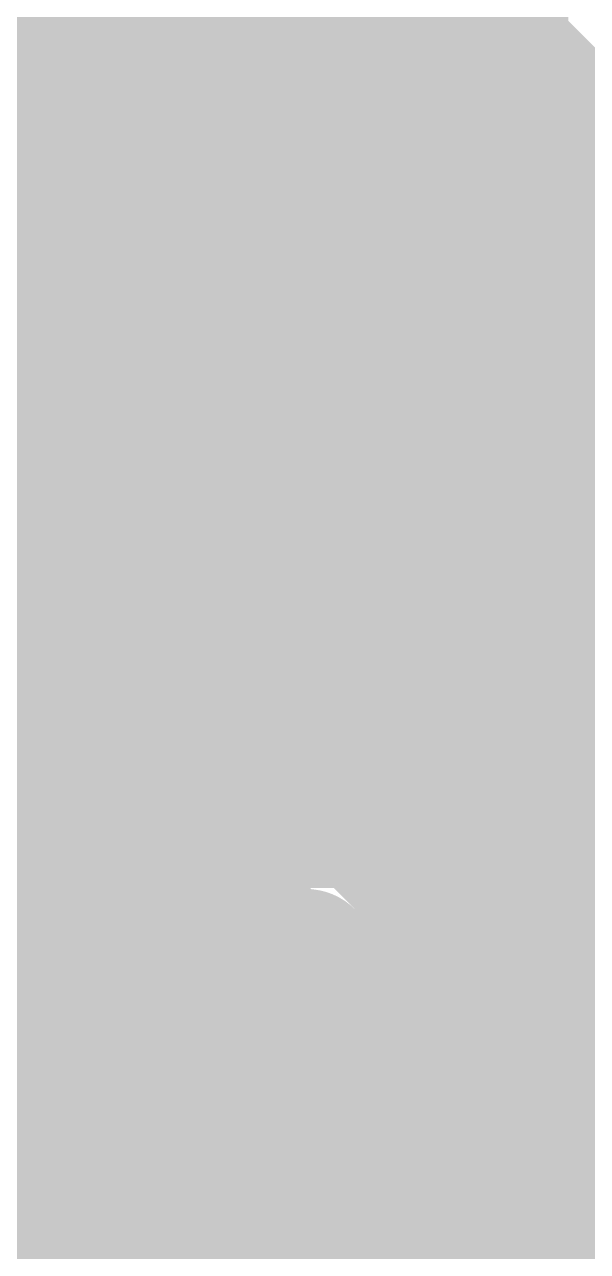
# Model space of a CAD drawing. Extents: x -6 to 196, y -52 to 46.
# Drawn here: x 116.06 to 120.15, y 6.12 to 15.04 of the extents above; entities that cross this region are included whole.
import ezdxf

# ---------------------------------------------------------------- set-up
doc = ezdxf.new("R2010")
doc.units = 0
doc.header["$MEASUREMENT"] = 0
doc.layers.get('0').update_dxf_attribs({"linetype": 'CONTINUOUS'})
for name, color, linetype in [('22-304-1_BOT', 7, 'CONTINUOUS'), ('22-304-1_DRD', 7, 'CONTINUOUS'), ('22-304-1_GND', 6, 'CONTINUOUS'), ('22-304-1_IN1', 4, 'CONTINUOUS'), ('22-304-1_SMT', 5, 'CONTINUOUS'), ('22-304-1_SPT', 10, 'CONTINUOUS'), ('22-304-1_SST', 14, 'CONTINUOUS'), ('22-304-1_TOP', 9, 'CONTINUOUS'), ('THRUHOLE_TAP', 13, 'CONTINUOUS')]:
    doc.layers.add(name, color=color, linetype=linetype)

# ---------------------------------------------------------------- blocks, each defined once
blk = doc.blocks.new('ROUND_57')
at = {"const_width": 0.35052}
blk.add_lwpolyline([(-0.17526, 0, 1), (0.17526, 0, 1)], format="xyb", close=True, dxfattribs=at)
blk = doc.blocks.new('ROUND_83')
at = {"const_width": 0.50038}
blk.add_lwpolyline([(-0.25019, 0, 1), (0.25019, 0, 1)], format="xyb", close=True, dxfattribs=at)
blk = doc.blocks.new('ROUND_85')
at = {"const_width": 0.0635}
blk.add_lwpolyline([(-0.03175, 0, 1), (0.03175, 0, 1)], format="xyb", close=True, dxfattribs=at)
blk = doc.blocks.new('RECTANGLE_5')
blk.add_solid([(0.4826, 0.4064), (0.4826, -0.4064), (-0.4826, 0.4064), (-0.4826, -0.4064)])
blk = doc.blocks.new('RECTANGLE_9')
blk.add_solid([(0.9017, 0.508), (0.9017, -0.508), (-0.9017, 0.508), (-0.9017, -0.508)])
blk = doc.blocks.new('ROUND_88')
at = {"const_width": 0.10033}
blk.add_lwpolyline([(-0.050164, 0, 1), (0.050164, 0, 1)], format="xyb", close=True, dxfattribs=at)

msp = doc.modelspace()

# ---------------------------------------------------------------- linework, layer by layer
at = {"layer": '22-304-1_BOT', "const_width": 0.254}
for points in [[(116.1288, 20.828), (116.1288, 9.271)], [(116.3574, 20.828), (116.3574, -4.064)], [(116.586, 20.828), (116.586, -4.064)], [(116.8146, 20.828), (116.8146, -4.064)], [(117.0432, 20.828), (117.0432, -4.064)], [(117.2718, 20.828), (117.2718, -4.064)], [(117.5004, 20.828), (117.5004, 8.5471)], [(117.729, 20.828), (117.729, 8.8138)], [(117.9576, 20.828), (117.9576, 8.91286)], [(118.1862, 20.828), (118.1862, 8.92556)], [(118.4148, 20.828), (118.4148, 8.85952)], [(118.6434, 20.828), (118.6434, 8.67156)], [(118.872, 15.76832), (118.872, -1.02362)], [(119.1006, 15.46098), (119.1006, -0.97536)], [(119.3292, 15.34922), (119.3292, 4.953)], [(119.5578, 15.32636), (119.5578, 5.16128)], [(119.57304, 15.3289), (120.22074, 14.6812)], [(119.76354, 15.1384), (56.52516, 15.1384)], [(119.7864, 15.11554), (119.7864, 5.24002)], [(119.99214, 14.9098), (56.52516, 14.9098)], [(120.015, 14.88694), (120.015, 5.23494)], [(120.22074, 14.6812), (56.52516, 14.6812)], [(120.22074, 14.6812), (120.22074, 9.144)], [(120.22074, 14.4526), (56.52516, 14.4526)], [(120.22074, 14.224), (56.52516, 14.224)], [(120.22074, 13.9954), (56.52516, 13.9954)], [(120.22074, 13.7668), (56.52516, 13.7668)], [(120.22074, 13.5382), (56.58866, 13.5382)], [(120.22074, 13.3096), (56.81726, 13.3096)], [(120.22074, 13.081), (57.04586, 13.081)], [(120.22074, 12.8524), (57.27446, 12.8524)], [(120.22074, 12.6238), (57.50306, 12.6238)], [(120.22074, 12.3952), (57.73166, 12.3952)], [(120.22074, 12.1666), (65.5701, 12.1666)], [(120.22074, 11.938), (65.8368, 11.938)], [(120.22074, 11.7094), (65.93586, 11.7094)], [(120.22074, 11.4808), (65.94856, 11.4808)], [(120.22074, 11.2522), (65.88252, 11.2522)], [(120.22074, 11.0236), (65.69456, 11.0236)], [(120.22074, 10.795), (17.145, 10.795)], [(120.22074, 10.5664), (17.145, 10.5664)], [(120.22074, 10.3378), (17.145, 10.3378)], [(120.22074, 10.1092), (17.145, 10.1092)], [(120.22074, 9.8806), (17.145, 9.8806)], [(120.22074, 9.652), (17.145, 9.652)], [(120.22074, 9.4234), (115.98656, 9.4234)], [(120.22074, 9.1948), (116.17452, 9.1948)], [(120.2436, 9.00684), (120.2436, 5.14604)], [(120.25884, 8.9662), (116.24056, 8.9662)], [(117.63502, 8.7376), (116.22786, 8.7376)], [(120.44934, 8.7376), (118.58244, 8.7376)], [(116.1288, 8.509), (116.1288, -4.064)], [(117.48262, 8.509), (116.1288, 8.509)], [(120.67794, 8.509), (118.73738, 8.509)], [(117.43436, 8.2804), (115.8621, 8.2804)], [(120.72874, 8.2804), (118.78564, 8.2804)], [(117.46484, 8.0518), (101.94036, 8.0518)], [(120.72874, 8.0518), (118.75516, 8.0518)], [(117.5004, 7.96036), (117.5004, 4.7371)], [(117.5893, 7.8232), (18.45056, 7.8232)], [(120.72874, 7.8232), (118.6307, 7.8232)], [(118.6434, 7.83844), (118.6434, 4.86156)], [(117.729, 7.6962), (117.729, 5.0038)], [(118.4148, 7.65048), (118.4148, 5.04952)], [(117.96268, 7.5946), (104.4321, 7.5946)], [(117.9576, 7.5946), (117.9576, 5.10286)], [(118.1862, 7.5819), (118.1862, 5.11556)], [(120.72874, 7.5946), (118.25732, 7.5946)], [(120.72874, 7.366), (104.6988, 7.366)], [(120.72874, 7.1374), (104.79786, 7.1374)], [(120.72874, 6.9088), (104.81056, 6.9088)], [(120.72874, 6.6802), (104.74452, 6.6802)], [(120.72874, 6.4516), (104.55656, 6.4516)], [(120.72874, 6.223), (22.47138, 6.223)], [(120.72874, 5.9944), (22.51964, 5.9944)]]:
    msp.add_lwpolyline(points, dxfattribs=at)
for points in [[(116.24564, 8.89, 0.4142136), (115.57, 9.56564)], [(120.22074, 9.144, 0.1989124), (120.34647, 8.84047)], [(115.57, 8.21436, 0.4142136), (116.24564, 8.89)], [(118.11, 8.93064, 0.4142136), (117.43436, 8.255)], [(118.78564, 8.255, 0.4142136), (118.11, 8.93064)], [(117.43436, 8.255, 0.4142136), (118.11, 7.57936)], [(118.11, 7.57936, 0.4142136), (118.78564, 8.255)]]:
    msp.add_lwpolyline(points, format="xyb", dxfattribs=at)
at = {"layer": '22-304-1_DRD', "const_width": 0.254}
for points in [[(116.205, 12.954), (115.824, 13.335)], [(116.205, 12.954), (115.824, 13.335)], [(116.205, 12.446), (116.205, 12.954)], [(116.205, 12.446), (116.205, 12.954)], [(115.824, 12.065), (116.205, 12.446)], [(115.824, 12.065), (116.205, 12.446)], [(118.364, 10.7188), (117.983, 10.3378)], [(118.364, 10.7188), (117.983, 10.3378)], [(118.364, 10.7188), (117.983, 10.3378)], [(118.872, 10.7188), (118.364, 10.7188)], [(118.872, 10.7188), (118.364, 10.7188)], [(118.872, 10.7188), (118.364, 10.7188)], [(119.253, 10.3378), (118.872, 10.7188)], [(119.253, 10.3378), (118.872, 10.7188)], [(119.253, 10.3378), (118.872, 10.7188)], [(117.983, 10.3378), (117.983, 9.8298)], [(117.983, 10.3378), (117.983, 9.8298)], [(117.983, 10.3378), (117.983, 9.8298)], [(119.253, 9.8298), (119.253, 10.3378)], [(119.253, 9.8298), (119.253, 10.3378)], [(119.253, 9.8298), (119.253, 10.3378)], [(117.983, 9.8298), (118.364, 9.4488)], [(117.983, 9.8298), (118.364, 9.4488)], [(117.983, 9.8298), (118.364, 9.4488)], [(118.872, 9.4488), (119.253, 9.8298)], [(118.872, 9.4488), (119.253, 9.8298)], [(118.872, 9.4488), (119.253, 9.8298)], [(118.237, 9.7536), (117.856, 9.3726)], [(118.745, 9.7536), (118.237, 9.7536)], [(119.126, 9.3726), (118.745, 9.7536)], [(116.205, 9.144), (115.824, 9.525)], [(116.205, 9.144), (115.824, 9.525)], [(118.364, 9.4488), (118.872, 9.4488)], [(118.364, 9.4488), (118.872, 9.4488)], [(118.364, 9.4488), (118.872, 9.4488)], [(117.856, 9.3726), (117.856, 8.8646)], [(119.126, 8.8646), (119.126, 9.3726)], [(116.205, 8.636), (116.205, 9.144)], [(116.205, 8.636), (116.205, 9.144)], [(117.856, 8.89), (117.475, 8.509)], [(118.364, 8.89), (117.856, 8.89)], [(118.745, 8.509), (118.364, 8.89)], [(117.856, 8.8646), (118.237, 8.4836)], [(118.745, 8.4836), (119.126, 8.8646)], [(115.824, 8.255), (116.205, 8.636)], [(115.824, 8.255), (116.205, 8.636)], [(118.872, 8.5852), (118.491, 8.2042)], [(119.38, 8.5852), (118.872, 8.5852)], [(119.761, 8.2042), (119.38, 8.5852)], [(117.475, 8.509), (117.475, 8.001)], [(118.237, 8.4836), (118.745, 8.4836)], [(118.745, 8.001), (118.745, 8.509)], [(118.491, 8.2042), (118.491, 7.6962)], [(119.761, 7.6962), (119.761, 8.2042)], [(117.475, 8.001), (117.856, 7.62)], [(118.364, 7.62), (118.745, 8.001)], [(118.491, 7.6962), (118.872, 7.3152)], [(119.38, 7.3152), (119.761, 7.6962)], [(117.856, 7.62), (118.364, 7.62)], [(118.872, 7.3152), (119.38, 7.3152)]]:
    msp.add_lwpolyline(points, dxfattribs=at)
at = {"layer": '22-304-1_IN1', "const_width": 0.254}
for points in [[(116.1034, 19.29384), (116.1034, 13.11656)], [(116.332, 19.29384), (116.332, 3.60426)], [(116.5606, 19.29384), (116.5606, 3.60426)], [(116.7892, 19.29384), (116.7892, 6.096)], [(117.0178, 19.29384), (117.0178, 6.2484)], [(117.2464, 19.29384), (117.2464, 6.29666)], [(117.475, 19.29384), (117.475, 6.29666)], [(117.7036, 19.29384), (117.7036, 6.29666)], [(117.9322, 19.29384), (117.9322, 9.4996)], [(118.1608, 19.29384), (118.1608, 10.58164)], [(118.3894, 19.29384), (118.3894, 10.7188)], [(118.618, 19.29384), (118.618, 10.75944)], [(118.8466, 15.85468), (118.8466, 10.7188)], [(119.0752, 15.4813), (119.0752, 10.58164)], [(119.888, 15.4432), (119.888, 6.29666)], [(119.3038, 15.35684), (119.3038, 8.60298)], [(119.5324, 15.32636), (119.5324, 8.49122)], [(119.761, 15.37462), (119.761, 8.18388)], [(119.888, 14.9606), (84.39404, 14.9606)], [(119.888, 14.732), (84.48294, 14.732)], [(119.888, 14.5034), (114.08156, 14.5034)], [(119.888, 14.2748), (114.26952, 14.2748)], [(119.888, 14.0462), (114.33556, 14.0462)], [(119.888, 13.8176), (114.32286, 13.8176)], [(119.888, 13.589), (114.2238, 13.589)], [(119.888, 13.3604), (115.71732, 13.3604)], [(119.888, 13.1318), (116.0907, 13.1318)], [(119.888, 12.9032), (116.21516, 12.9032)], [(119.888, 12.6746), (116.24564, 12.6746)], [(119.888, 12.446), (116.19738, 12.446)], [(116.1034, 12.28344), (116.1034, 3.60426)], [(119.888, 12.2174), (116.04244, 12.2174)], [(119.888, 11.9888), (114.33556, 11.9888)], [(119.888, 11.7602), (114.26952, 11.7602)], [(119.888, 11.5316), (114.08156, 11.5316)], [(119.888, 11.303), (96.96704, 11.303)], [(119.888, 11.0744), (97.13468, 11.0744)], [(119.888, 10.8458), (97.1931, 10.8458)], [(118.20144, 10.6172), (114.16284, 10.6172)], [(119.888, 10.6172), (119.03456, 10.6172)], [(118.01348, 10.3886), (114.3, 10.3886)], [(119.888, 10.3886), (119.22252, 10.3886)], [(117.9449, 10.16), (114.34064, 10.16)], [(119.888, 10.16), (119.28856, 10.16)], [(117.9576, 9.9314), (114.3, 9.9314)], [(119.888, 9.9314), (119.27586, 9.9314)], [(118.0592, 9.7028), (114.16284, 9.7028)], [(119.888, 9.7028), (119.1768, 9.7028)], [(119.0752, 9.58596), (119.0752, 9.45896)], [(117.91442, 9.4742), (84.16036, 9.4742)], [(119.888, 9.4742), (119.06504, 9.4742)], [(117.82552, 9.2456), (84.39404, 9.2456)], [(119.888, 9.2456), (119.15394, 9.2456)], [(117.82298, 9.017), (84.48294, 9.017)], [(119.888, 9.017), (119.15902, 9.017)], [(117.89918, 8.7884), (114.08156, 8.7884)], [(117.9322, 8.7376), (117.9322, 6.29666)], [(119.0752, 8.77824), (119.0752, 8.6233)], [(119.888, 8.7884), (119.08028, 8.7884)], [(118.11, 8.5598), (114.26952, 8.5598)], [(118.1608, 8.52678), (118.1608, 6.29666)], [(119.888, 8.5598), (119.4181, 8.5598)], [(118.3894, 8.45058), (118.3894, 6.29666)], [(118.618, 8.45312), (118.618, 8.39724)], [(118.5672, 8.3312), (114.33556, 8.3312)], [(119.888, 8.3312), (119.6848, 8.3312)], [(118.4656, 8.1026), (114.32286, 8.1026)], [(119.888, 8.1026), (119.78386, 8.1026)], [(118.4529, 7.874), (114.2238, 7.874)], [(119.888, 7.874), (119.79656, 7.874)], [(118.52148, 7.6454), (113.9571, 7.6454)], [(119.888, 7.6454), (119.73052, 7.6454)], [(119.761, 7.71652), (119.761, 6.29666)], [(118.618, 7.50316), (118.618, 6.29666)], [(118.70944, 7.4168), (84.42452, 7.4168)], [(119.5324, 7.40918), (119.5324, 6.29666)], [(119.888, 7.4168), (119.54256, 7.4168)], [(118.8466, 7.33298), (118.8466, 6.29666)], [(119.0752, 7.27456), (119.0752, 6.29666)], [(119.3038, 7.29742), (119.3038, 6.29666)], [(119.888, 7.1882), (84.49056, 7.1882)], [(119.888, 6.9596), (84.47786, 6.9596)], [(119.888, 6.731), (84.3788, 6.731)], [(119.888, 6.5024), (84.1121, 6.5024)], [(119.888, 6.29666), (117.221, 6.29666)], [(117.0813, 6.2738), (81.19872, 6.2738)], [(116.713, 6.0452), (81.42732, 6.0452)], [(116.84508, 6.096), (116.713, 6.096)], [(116.713, 6.096), (116.713, 3.60426)]]:
    msp.add_lwpolyline(points, dxfattribs=at)
for points in [[(116.24564, 12.7, 0.4142136), (115.57, 13.37564)], [(116.24564, 12.7, 0.4142136), (115.57, 13.37564)], [(115.57, 12.02436, 0.4142136), (116.24564, 12.7)], [(115.57, 12.02436, 0.4142136), (116.24564, 12.7)], [(118.618, 10.75944, 0.4142136), (117.94236, 10.0838)], [(118.618, 10.75944, 0.4142136), (117.94236, 10.0838)], [(119.29364, 10.0838, 0.4142136), (118.618, 10.75944)], [(119.29364, 10.0838, 0.4142136), (118.618, 10.75944)], [(117.94236, 10.0838, 0.1694009), (118.08893, 9.66358)], [(117.94236, 10.0838, 0.1694009), (118.08893, 9.66358)], [(119.01932, 9.54024, 0.2380533), (119.29366, 10.0838)], [(119.01932, 9.54024, 0.2380533), (119.29366, 10.0838)], [(118.08714, 9.66216, 0.2372563), (117.81383, 9.1186)], [(119.16664, 9.1186, 0.1700017), (119.01908, 9.54005)], [(117.81536, 9.1186, 0.4142136), (118.491, 8.44296)], [(118.91772, 8.59282, 0.2259899), (119.16815, 9.1186)], [(119.126, 8.62584, 0.0785177), (118.91769, 8.59292)], [(119.80164, 7.9502, 0.4142136), (119.126, 8.62584)], [(118.69928, 8.47344, 0.225367), (118.45082, 7.9502)], [(118.491, 8.44296, 0.0782264), (118.69857, 8.47563)], [(118.45036, 7.9502, 0.4142136), (119.126, 7.27456)], [(119.126, 7.27456, 0.4142136), (119.80164, 7.9502)], [(117.221, 6.29666, 0.249116), (116.84427, 6.09654)]]:
    msp.add_lwpolyline(points, format="xyb", dxfattribs=at)
at = {"layer": '22-304-1_SMT', "const_width": 0.254}
for points in [[(116.713, 7.62), (116.586, 2.413), (105.537, 2.413)], [(116.71046, 7.5438), (105.537, 7.5438)], [(116.713, 7.62), (114.3, 7.62)], [(116.078, 7.62), (116.078, 2.413)], [(116.3066, 7.62), (116.3066, 2.413)], [(116.5352, 7.62), (116.5352, 2.413)], [(116.70538, 7.3152), (105.537, 7.3152)], [(116.7003, 7.0866), (105.537, 7.0866)], [(116.69522, 6.858), (105.537, 6.858)], [(116.6876, 6.6294), (105.537, 6.6294)], [(116.68252, 6.4008), (105.537, 6.4008)], [(116.67744, 6.1722), (105.537, 6.1722)]]:
    msp.add_lwpolyline(points, dxfattribs=at)
at = {"layer": '22-304-1_SST', "const_width": 0.1524}
for points in [[(121.4755, 13.7795), (121.4755, 16.7005), (119.8372, 16.7005), (119.8372, 13.7795), (121.4755, 13.7795)], [(115.28806, 14.9733), (115.12042, 15.03426), (115.12042, 15.38986), (115.28806, 15.44828), (115.96624, 15.44828), (116.13642, 15.38986), (116.13642, 15.03426), (115.96624, 14.9733)], [(118.67388, 14.74978), (118.67388, 15.22476), (119.35206, 14.986), (119.35206, 14.86916), (118.33606, 14.86916)], [(116.78158, 14.18336), (116.6114, 14.24432), (116.6114, 14.59992), (116.78158, 14.65834), (117.45976, 14.65834), (117.6274, 14.59992), (117.6274, 14.24432), (117.45976, 14.18336)], [(115.28806, 14.61008), (115.12042, 14.4907), (115.12042, 14.25448), (115.28806, 14.1351), (115.45824, 14.1351), (115.79606, 14.37386), (116.13642, 14.1351), (116.13642, 14.61008)], [(118.5037, 14.38656), (118.33606, 14.26718), (118.33606, 14.03096), (118.5037, 13.91158), (118.67388, 13.91158), (119.0117, 14.1478), (119.35206, 13.91158), (119.35206, 14.38656)], [(116.95176, 13.34516), (116.95176, 13.82014), (117.6274, 13.58392), (117.6274, 13.46454), (116.6114, 13.46454)], [(115.62842, 13.71346), (115.62842, 13.35786), (115.45824, 13.2969), (115.28806, 13.2969), (115.12042, 13.35786), (115.12042, 13.71346), (115.28806, 13.77188), (115.45824, 13.77188), (116.13642, 13.53566)], [(118.618, 13.462), (121.412, 13.462), (121.412, 8.128), (118.618, 8.128), (118.618, 13.462)], [(116.95176, 12.50696), (116.95176, 12.98194), (117.6274, 12.74572), (117.6274, 12.62634), (116.6114, 12.62634)], [(116.3955, 9.3345), (116.3955, 12.2555), (114.7572, 12.2555), (114.7572, 9.3345), (116.3955, 9.3345)], [(116.6495, 12.2555), (116.6495, 9.3345), (118.2878, 9.3345), (118.2878, 12.2555), (116.6495, 12.2555)], [(117.2845, 7.8105), (117.2845, 4.8895), (118.9228, 4.8895), (118.9228, 7.8105), (117.2845, 7.8105)], [(120.8405, 4.8895), (120.8405, 7.8105), (119.2022, 7.8105), (119.2022, 4.8895), (120.8405, 4.8895)]]:
    msp.add_lwpolyline(points, dxfattribs=at)
at = {"layer": '22-304-1_TOP'}
for points, const_width in [([(116.0018, 17.22374), (116.0018, 12.24026)], 0.254), ([(116.2304, 17.22374), (116.2304, 12.24026)], 0.254), ([(116.459, 17.22374), (116.459, -3.50774)], 0.254), ([(116.6876, 17.22374), (116.6876, 12.24026)], 0.254), ([(116.9162, 17.22374), (116.9162, 12.24026)], 0.254), ([(117.1448, 17.22374), (117.1448, 12.24026)], 0.254), ([(117.3734, 17.22374), (117.3734, 12.24026)], 0.254), ([(117.602, 17.22374), (117.602, 12.41552)], 0.254), ([(117.8306, 17.22374), (117.8306, 12.64412)], 0.254), ([(118.0592, 17.22374), (118.0592, 12.84732)], 0.254), ([(118.2878, 17.22374), (118.2878, 12.90066)], 0.254), ([(118.5164, 17.22374), (118.5164, 12.90066)], 0.254), ([(118.745, 17.22374), (118.745, 12.90066)], 0.254), ([(118.9736, 15.58544), (118.9736, 13.30706)], 0.254), ([(119.2022, 15.39748), (119.2022, 13.30706)], 0.254), ([(119.4308, 15.3289), (119.4308, 13.30706)], 0.254), ([(119.6594, 15.3416), (119.6594, 13.30706)], 0.254), ([(119.83974, 15.21714), (119.83974, 13.79474)], 0.254), ([(119.83974, 15.0368), (104.56926, 15.0368)], 0.254), ([(119.83974, 14.8082), (104.56926, 14.8082)], 0.254), ([(119.83974, 14.5796), (104.56926, 14.5796)], 0.254), ([(119.83974, 14.351), (104.56926, 14.351)], 0.254), ([(119.83974, 14.1224), (104.56926, 14.1224)], 0.254), ([(119.83974, 13.8938), (104.56926, 13.8938)], 0.254), ([(121.46026, 13.79474), (119.83974, 13.79474)], 0.254), ([(119.888, 13.79474), (119.888, 13.30706)], 0.254), ([(120.1166, 13.79474), (120.1166, 13.30706)], 0.254), ([(122.12574, 13.6652), (104.52862, 13.6652)], 0.254), ([(121.74474, 13.4366), (104.33812, 13.4366)], 0.254), ([(121.24436, 13.30706), (118.78564, 13.30706)], 0.254), ([(118.78564, 13.30706), (118.78564, 12.90066)], 0.254), ([(118.78564, 13.208), (104.10952, 13.208)], 0.254), ([(118.78564, 12.9794), (103.87076, 12.9794)], 0.254), ([(118.78564, 12.90066), (118.2624, 12.90066)], 0.254), ([(117.93474, 12.7508), (98.72472, 12.7508)], 0.254), ([(117.96014, 12.77366), (117.4242, 12.24026)], 0.254), ([(117.70614, 12.5222), (98.84664, 12.5222)], 0.254), ([(117.475, 11.5062), (117.475, 11.684), (118.2624, 12.4714), (120.015, 12.4714)], 0.2032), ([(120.015, 12.4714), (121.0056, 12.4714), (121.412, 12.065), (124.079, 12.065), (124.84862, 11.29538), (127.5588, 11.29538)], 0.2032), ([(117.47754, 12.2936), (98.85426, 12.2936)], 0.254), ([(116.38026, 12.24026), (114.75974, 12.24026), (114.75974, 10.81786)], 0.254), ([(116.38026, 12.24026), (116.38026, 10.81786)], 0.254), ([(116.66474, 12.24026), (116.66474, 10.81786)], 0.254), ([(117.4242, 12.24026), (116.66474, 12.24026)], 0.254), ([(116.66474, 12.065), (116.38026, 12.065)], 0.254), ([(118.4402, 12.04214), (118.28526, 11.8872)], 0.254), ([(118.78564, 12.04214), (118.4402, 12.04214)], 0.254), ([(118.5164, 12.04214), (118.5164, 8.79602)], 0.254), ([(118.745, 12.04214), (118.745, 8.48868)], 0.254), ([(118.78564, 12.04214), (118.78564, 11.63574)], 0.254), ([(116.66474, 11.8364), (116.38026, 11.8364)], 0.254), ([(118.28526, 11.8872), (118.28526, 10.81786)], 0.254), ([(118.78564, 11.8364), (118.28526, 11.8364)], 0.254), ([(118.2878, 11.88974), (118.2878, 8.90778)], 0.254), ([(116.66474, 11.6078), (116.38026, 11.6078)], 0.254), ([(121.74474, 11.6078), (118.28526, 11.6078)], 0.254), ([(121.24436, 11.63574), (118.78564, 11.63574)], 0.254), ([(118.9736, 11.63574), (118.9736, 9.95426)], 0.254), ([(119.2022, 11.63574), (119.2022, 9.95426)], 0.254), ([(119.4308, 11.63574), (119.4308, 9.95426)], 0.254), ([(119.6594, 11.63574), (119.6594, 9.95426)], 0.254), ([(119.888, 11.63574), (119.888, 9.95426)], 0.254), ([(120.1166, 11.63574), (120.1166, 9.95426)], 0.254), ([(116.38026, 11.5062), (115.57, 11.5062)], 0.254), ([(116.66474, 11.3792), (116.38026, 11.3792)], 0.254), ([(121.74474, 11.3792), (118.28526, 11.3792)], 0.254), ([(116.66474, 11.1506), (116.38026, 11.1506)], 0.254), ([(121.74474, 11.1506), (118.28526, 11.1506)], 0.254), ([(116.66474, 10.922), (116.38026, 10.922)], 0.254), ([(121.74474, 10.922), (118.28526, 10.922)], 0.254), ([(116.38026, 10.81786), (116.38026, 10.77214)], 0.254), ([(116.38026, 10.77214), (116.38026, 9.34974)], 0.254), ([(116.66474, 10.81786), (116.66474, 10.77214)], 0.254), ([(116.66474, 10.77214), (116.66474, 9.34974)], 0.254), ([(118.28526, 10.81786), (118.28526, 10.77214)], 0.254), ([(118.28526, 10.77214), (118.28526, 9.34974)], 0.254), ([(116.66474, 10.6934), (116.38026, 10.6934)], 0.254), ([(121.74474, 10.6934), (118.28526, 10.6934)], 0.254), ([(116.66474, 10.4648), (116.38026, 10.4648)], 0.254), ([(126.37516, 10.4648), (118.28526, 10.4648)], 0.254), ([(116.66474, 10.2362), (116.38026, 10.2362)], 0.254), ([(126.34722, 10.2362), (118.28526, 10.2362)], 0.254), ([(116.66474, 10.0838), (117.475, 10.0838)], 0.254), ([(117.475, 9.34974), (117.475, 10.0838)], 0.254), ([(118.28526, 10.0838), (117.475, 10.0838)], 0.254), ([(118.618, 10.0838), (117.475, 10.0838)], 0.2032), ([(118.618, 10.0838), (117.475, 10.0838), (118.618, 10.0838)], 0.2032), ([(116.66474, 10.0076), (116.38026, 10.0076)], 0.254), ([(125.11024, 10.0076), (118.28526, 10.0076)], 0.254), ([(118.78564, 9.95426), (118.78564, 8.28294)], 0.254), ([(121.24436, 9.95426), (118.78564, 9.95426)], 0.254), ([(120.015, 9.95426), (120.015, 9.1186)], 0.254), ([(116.66474, 9.779), (116.38026, 9.779)], 0.254), ([(118.78564, 9.779), (118.28526, 9.779)], 0.254), ([(116.66474, 9.5504), (116.38026, 9.5504)], 0.254), ([(118.78564, 9.5504), (118.28526, 9.5504)], 0.254), ([(116.38026, 9.34974), (116.0653, 9.34974)], 0.254), ([(116.2304, 9.34974), (116.2304, 9.03732)], 0.254), ([(118.28526, 9.34974), (116.66474, 9.34974)], 0.254), ([(116.6876, 9.34974), (116.6876, -3.50774)], 0.254), ([(116.9162, 9.34974), (116.9162, -3.50774)], 0.254), ([(117.1448, 9.34974), (117.1448, -3.50774)], 0.254), ([(117.3734, 9.34974), (117.3734, 7.79526)], 0.254), ([(117.602, 9.34974), (117.602, 8.70204)], 0.254), ([(117.8306, 9.34974), (117.8306, 8.86968)], 0.254), ([(118.0592, 9.34974), (118.0592, 8.9281)], 0.254), ([(118.78564, 9.3218), (116.0907, 9.3218)], 0.254), ([(118.78564, 9.0932), (116.21516, 9.0932)], 0.254), ([(118.491, 9.1186), (120.015, 9.1186)], 0.2032), ([(118.78564, 9.1186), (120.015, 9.1186)], 0.254), ([(120.015, 7.0612), (119.126, 7.9502), (120.015, 8.8392), (120.015, 9.1186)], 0.2032), ([(121.24436, 9.1186), (120.015, 9.1186)], 0.254), ([(120.015, 8.28294), (120.015, 9.1186)], 0.254), ([(117.81536, 8.8646), (116.24564, 8.8646)], 0.254), ([(118.78564, 8.8646), (118.4021, 8.8646)], 0.254), ([(116.2304, 8.74268), (116.2304, -3.50774)], 0.254), ([(117.5512, 8.636), (116.19738, 8.636)], 0.254), ([(118.78564, 8.636), (118.6688, 8.636)], 0.254), ([(116.0018, 8.3693), (116.0018, -3.50774)], 0.254), ([(117.4496, 8.4074), (116.04244, 8.4074)], 0.254), ([(118.78564, 8.255), (118.78506, 8.28292)], 0.254), ([(121.24436, 8.28294), (118.78564, 8.28294)], 0.254), ([(118.9736, 8.28294), (118.9736, 0.35306)], 0.254), ([(119.2022, 8.28294), (119.2022, 0.35306)], 0.254), ([(119.4308, 8.28294), (119.4308, 7.79526)], 0.254), ([(119.6594, 8.28294), (119.6594, 7.79526)], 0.254), ([(119.888, 8.28294), (119.888, 7.79526)], 0.254), ([(120.1166, 8.28294), (120.1166, 7.79526)], 0.254), ([(117.4369, 8.1788), (103.2256, 8.1788)], 0.254), ([(118.11, 7.0612), (118.11, 8.255)], 0.2032), ([(121.59234, 8.1788), (118.78056, 8.1788)], 0.254), ([(118.745, 8.02132), (118.745, 7.79526)], 0.254), ([(117.50548, 7.9502), (103.2256, 7.9502)], 0.254), ([(121.59234, 7.9502), (118.71452, 7.9502)], 0.254), ([(120.015, 7.0612), (119.126, 7.9502)], 0.2032), ([(117.29974, 7.7216), (103.2256, 7.7216)], 0.254), ([(117.29974, 7.79526), (117.29974, 6.37286)], 0.254), ([(117.6147, 7.79526), (117.29974, 7.79526)], 0.254), ([(118.92026, 7.79526), (118.6053, 7.79526)], 0.254), ([(118.92026, 7.79526), (118.92026, 6.37286)], 0.254), ([(119.20474, 7.7216), (118.92026, 7.7216)], 0.254), ([(120.82526, 7.79526), (119.20474, 7.79526)], 0.254), ([(119.20474, 7.79526), (119.20474, 6.37286)], 0.254), ([(120.015, 7.79526), (120.015, 7.0612)], 0.254), ([(117.29974, 7.493), (104.58704, 7.493)], 0.254), ([(119.20474, 7.493), (118.92026, 7.493)], 0.254), ([(117.29974, 7.2644), (104.75468, 7.2644)], 0.254), ([(119.20474, 7.2644), (118.92026, 7.2644)], 0.254), ([(117.29974, 7.0358), (104.8131, 7.0358)], 0.254), ([(119.20474, 7.0358), (118.92026, 7.0358)], 0.254), ([(119.20474, 7.0612), (120.015, 7.0612)], 0.254), ([(120.82526, 7.0612), (120.015, 7.0612)], 0.254), ([(117.29974, 6.8072), (104.79278, 6.8072)], 0.254), ([(119.20474, 6.8072), (118.92026, 6.8072)], 0.254), ([(117.29974, 6.5786), (104.68102, 6.5786)], 0.254), ([(119.20474, 6.5786), (118.92026, 6.5786)], 0.254), ([(117.29974, 6.35), (104.95026, 6.35)], 0.254), ([(117.29974, 6.37286), (117.29974, 6.32714)], 0.254), ([(117.29974, 6.32714), (117.29974, 4.90474)], 0.254), ([(118.92026, 6.37286), (118.92026, 6.32714)], 0.254), ([(119.20474, 6.35), (118.92026, 6.35)], 0.254), ([(118.92026, 6.32714), (118.92026, 4.90474)], 0.254), ([(119.20474, 6.37286), (119.20474, 6.32714)], 0.254), ([(119.20474, 6.32714), (119.20474, 4.90474)], 0.254), ([(117.29974, 6.1214), (104.95026, 6.1214)], 0.254), ([(119.20474, 6.1214), (118.92026, 6.1214)], 0.254)]:
    msp.add_lwpolyline(points, dxfattribs=dict(at, const_width=const_width))
at = {"layer": '22-304-1_TOP', "const_width": 0.254}
for points in [[(118.2624, 12.90066, 0.1989132), (117.95887, 12.77493)], [(118.2624, 12.90066, 0.1989132), (117.95887, 12.77493)], [(116.24564, 8.89, 0.1892577), (116.06519, 9.34964)], [(115.57, 8.21436, 0.4142136), (116.24564, 8.89)], [(118.11, 8.93064, 0.4142136), (117.43436, 8.255)], [(117.43436, 8.255, 0.1892578), (117.6148, 7.79536)], [(118.6053, 7.79526, 0.1892576), (118.78578, 8.255)]]:
    msp.add_lwpolyline(points, format="xyb", dxfattribs=at)

# ---------------------------------------------------------------- block references
at = {"layer": '22-304-1_BOT'}
for p in [(118.618, 10.0838), (118.491, 9.1186), (118.11, 8.255), (119.126, 7.9502)]:
    msp.add_blockref('ROUND_57', p, dxfattribs=at)
at = {"layer": '22-304-1_GND'}
for name, p in [('ROUND_85', (118.618, 10.0838)), ('ROUND_83', (115.57, 8.89)), ('ROUND_85', (118.491, 9.1186)), ('ROUND_83', (118.11, 8.255)), ('ROUND_85', (119.126, 7.9502))]:
    msp.add_blockref(name, p, dxfattribs=at)
at = {"layer": '22-304-1_IN1'}
for p in [(118.618, 10.0838), (118.491, 9.1186), (118.11, 8.255), (119.126, 7.9502)]:
    msp.add_blockref('ROUND_57', p, dxfattribs=at)
at = {"layer": '22-304-1_SMT'}
for name, p in [('RECTANGLE_9', (120.015, 12.4714)), ('RECTANGLE_5', (117.475, 11.5062)), ('RECTANGLE_5', (117.475, 10.0838)), ('RECTANGLE_9', (120.015, 9.1186)), ('RECTANGLE_5', (118.11, 7.0612)), ('RECTANGLE_5', (120.015, 7.0612))]:
    msp.add_blockref(name, p, dxfattribs=at)
at = {"layer": '22-304-1_SPT'}
for name, p in [('RECTANGLE_9', (120.015, 12.4714)), ('RECTANGLE_5', (117.475, 11.5062)), ('RECTANGLE_5', (117.475, 10.0838)), ('RECTANGLE_9', (120.015, 9.1186)), ('RECTANGLE_5', (118.11, 7.0612)), ('RECTANGLE_5', (120.015, 7.0612))]:
    msp.add_blockref(name, p, dxfattribs=at)
at = {"layer": '22-304-1_TOP'}
for name, p in [('RECTANGLE_9', (120.015, 12.4714)), ('RECTANGLE_5', (117.475, 11.5062)), ('RECTANGLE_5', (117.475, 10.0838)), ('ROUND_57', (118.618, 10.0838)), ('RECTANGLE_9', (120.015, 9.1186)), ('ROUND_57', (118.491, 9.1186)), ('ROUND_57', (118.11, 8.255)), ('ROUND_57', (119.126, 7.9502)), ('RECTANGLE_5', (118.11, 7.0612)), ('RECTANGLE_5', (120.015, 7.0612))]:
    msp.add_blockref(name, p, dxfattribs=at)
at = {"layer": 'THRUHOLE_TAP'}
for p in [(118.618, 10.0838), (118.491, 9.1186), (118.11, 8.255), (119.126, 7.9502)]:
    msp.add_blockref('ROUND_88', p, dxfattribs=at)

doc.saveas('drawing.dxf')
